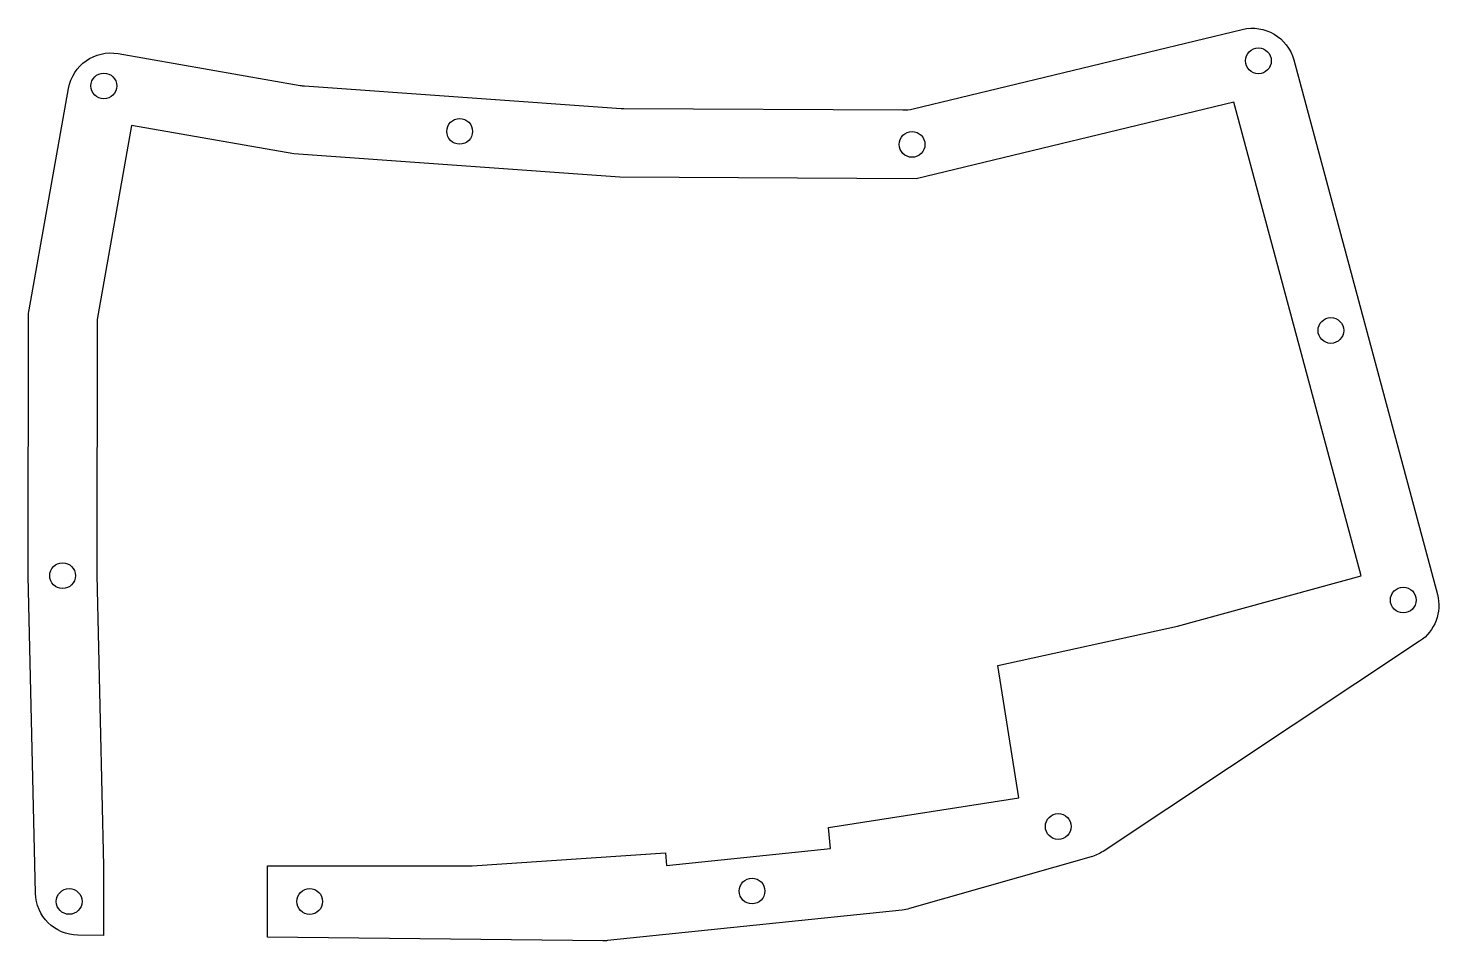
# Model space of a CAD drawing. Header units: millimetres. Extents: x 221 to 385, y -209 to -102.
import ezdxf

# ---------------------------------------------------------------- set-up
doc = ezdxf.new("R2010")
doc.units = ezdxf.units.MM
doc.layers.get('0').update_dxf_attribs({"linetype": 'CONTINUOUS'})

msp = doc.modelspace()

# ---------------------------------------------------------------- linework, layer by layer
msp.add_lwpolyline([(288.57, -208.54, -0.028582), (288, -208.57), (248.94, -208.14), (248.94, -199.84), (272.79, -199.84), (295.3, -198.32), (295.44, -199.78), (314.54, -197.8), (314.29, -195.36), (336.49, -191.91), (334.05, -176.47), (354.98, -171.89), (376.37, -166.05), (361.53, -110.83), (324.5, -119.77), (290.01, -119.58), (252.03, -116.88), (233.13, -113.58), (229.11, -136.18), (229.08, -165.98), (229.85, -199.84), (229.85, -207.93), (226.87, -207.9, -0.404365), (221.92, -203.01), (221.08, -166.07), (221.11, -135.91, -0.043817), (221.19, -135.04), (225.78, -109.24, -0.413275), (231.56, -105.19), (252.75, -108.89, 0.025484), (253.25, -108.95), (290.15, -111.57, 0.016376), (290.48, -111.59), (322.96, -111.76, 0.060665), (324.16, -111.63), (362.5, -102.37, -0.406753), (368.5, -105.93), (385.23, -168.2, -0.322246), (383.17, -173.66), (346.29, -198.15, -0.077382), (344.89, -198.79), (323.75, -204.81, -0.04353), (322.9, -204.98)], format="xyb", close=True)
for centre in [(364.39, -106.03), (229.89, -108.96), (271.34, -114.25), (324.04, -115.77), (372.83, -137.45), (225.08, -166.02), (381.26, -168.86), (341.07, -195.25), (305.4, -202.77), (225.85, -203.98), (253.87, -203.99)]:
    msp.add_circle(centre, 1.5)

doc.saveas('drawing.dxf')
